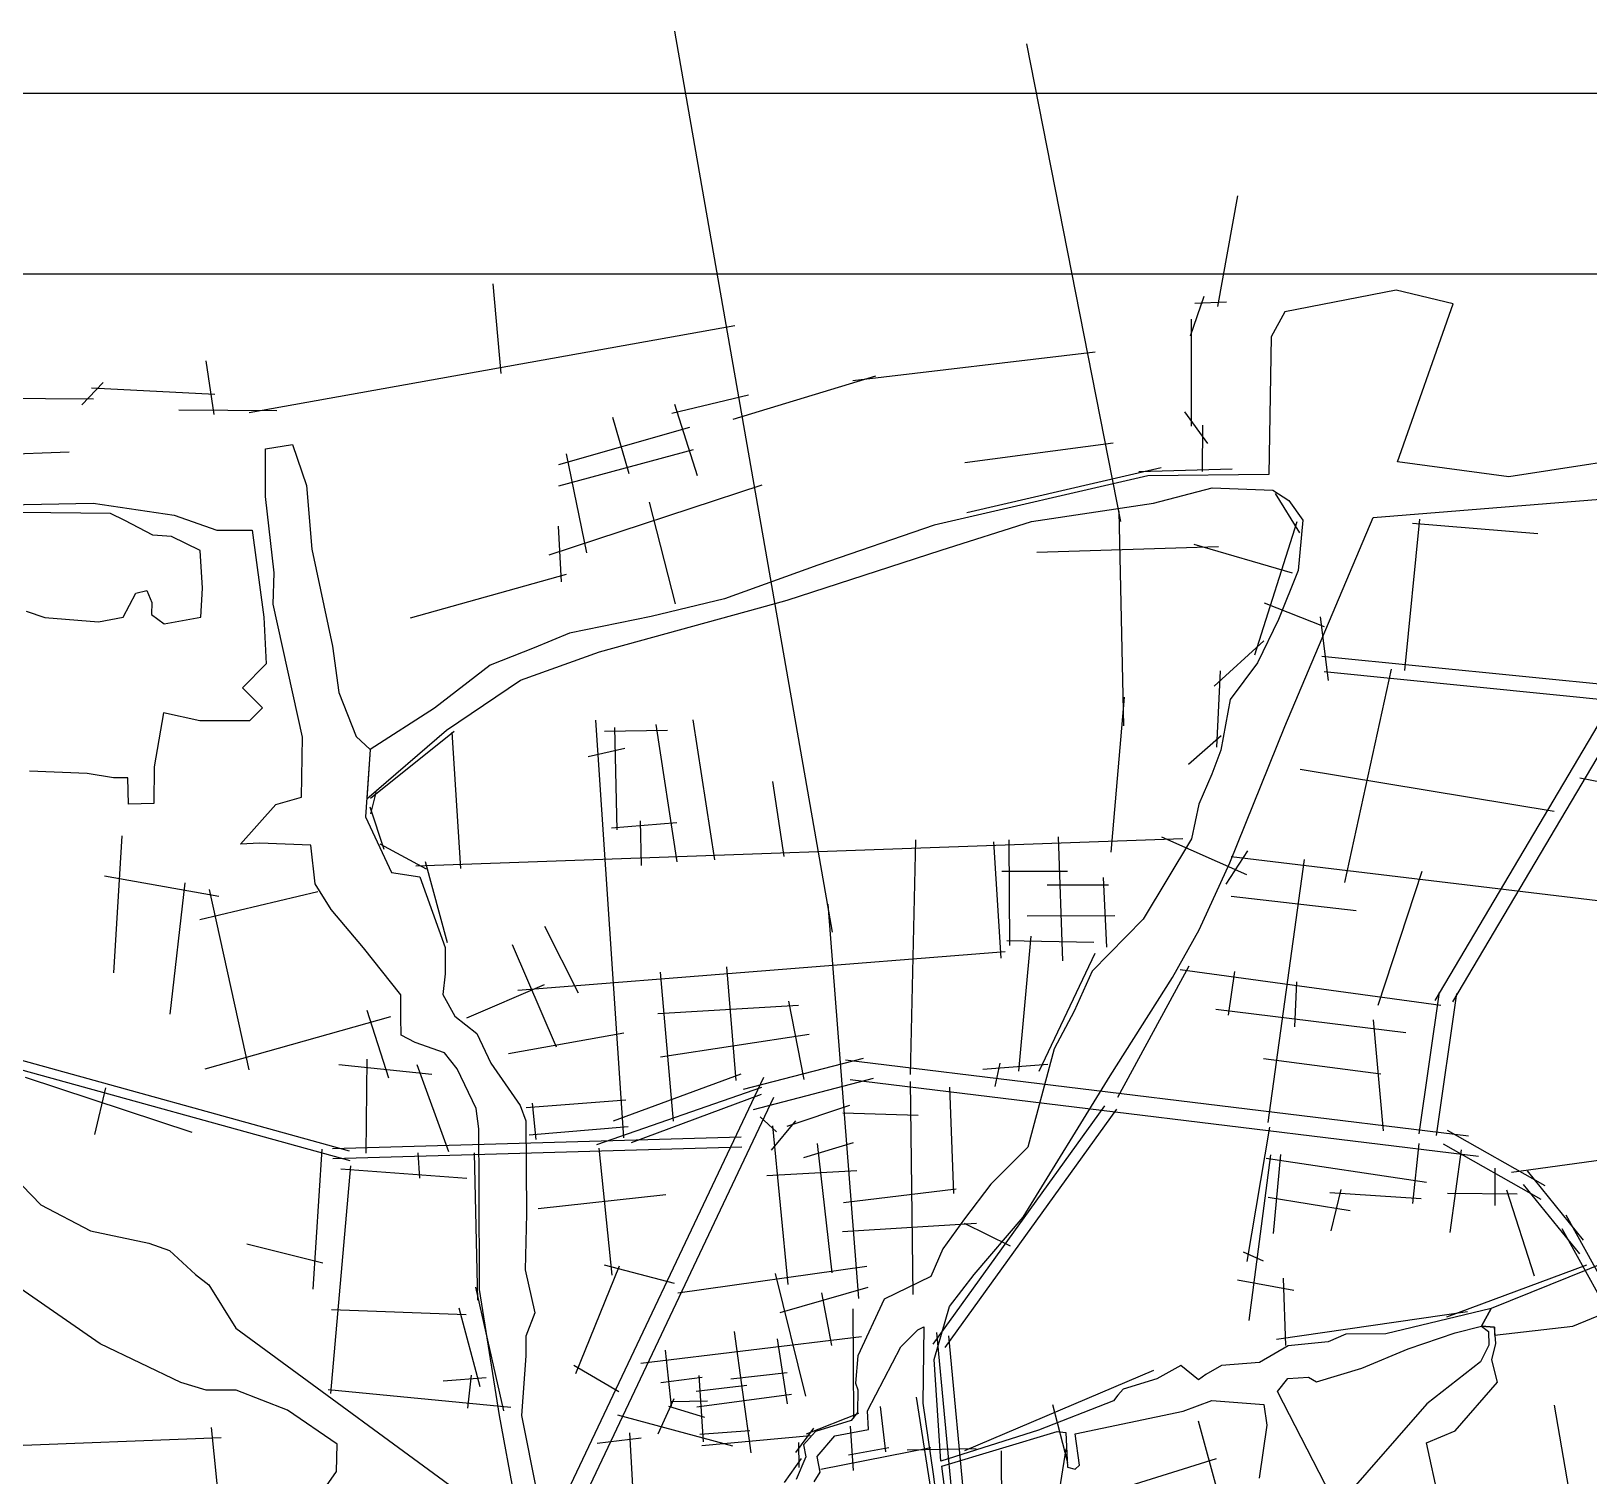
# Model space of a CAD drawing. Header units: metres. Extents: x 63673 to 71417, y 2014 to 6831.
# Drawn here: x 66302 to 68192, y 5079 to 6831 of the extents above; entities that cross this region are included whole.
import ezdxf

# ---------------------------------------------------------------- set-up
doc = ezdxf.new("R2010")
doc.units = ezdxf.units.M
doc.header["$MEASUREMENT"] = 0
doc.header["$XCLIPFRAME"] = 0
for name, color, linetype in [('图框', 6, 'Continuous'), ('底图', 73, 'Continuous'), ('水网', 141, 'Continuous'), ('路网', 2, 'Continuous')]:
    doc.layers.add(name, color=color, linetype=linetype)
picture_1 = doc.add_image_def('image1.jpg', size_in_pixel=(8192, 4266))

msp = doc.modelspace()

# ---------------------------------------------------------------- linework, layer by layer
at = {"layer": '图框'}
msp.add_lwpolyline([(63813.1857920684, 6755.63091658056), (63813.1857920684, 2189.193318366795), (71293.30290493378, 2189.193318366795), (71293.30290493378, 6755.630916580557), (63813.1857920684, 6755.63091658056)], dxfattribs=at)
at = {"layer": '水网'}
for points in [[(68299.14825725177, 6322.236116955814), (68094.93717128626, 6290.790995845368), (67959.60248241224, 6308.728440267181), (68027.26999979344, 6500.520677738766), (67958.22135031404, 6517.078308569093), (67822.88666144003, 6490.862114865828), (67806.31515159138, 6460.506480388167), (67803.55323328322, 6293.550623028338), (67656.84331492911, 6291.9926452394), (67397.3347158971, 6232.156589717227), (67256.32123243541, 6183.532313230215), (67142.82178200281, 6142.532459161477), (67054.09312426082, 6120.99985434569), (66955.05734019913, 6100.859099455469), (66912.11253703087, 6083.345439806202), (66858.65065332713, 6062.329074680572), (66791.16611087206, 6009.788095732801), (66712.95384188899, 5959.842864650505), (66708.83263145735, 5900.118347180727), (66805.48830891639, 5983.458416594221), (66895.52926697902, 6043.779628965858), (66991.34552247322, 6078.500484681979), (67185.27784496197, 6131.648306493822), (67219.06620617282, 6140.908123412959), (67405.77473701624, 6201.77555989736), (67515.70634933392, 6236.32169036864), (67663.7596979584, 6258.466693279537), (67734.68340807, 6277.0683846201), (67808.26699943264, 6274.411000142864), (67827.77095053566, 6262.009872582508), (67844.61536627599, 6238.093280020112), (67839.29594966226, 6176.973304776649), (67815.35909373313, 6117.624786917236), (67789.70905290982, 6065.031562343648), (67756.78082986483, 6020.571857438422), (67745.21155703207, 5959.217372082058), (67734.53225487017, 5929.873980071366), (67718.51312868315, 5893.416982368886), (67709.61376786296, 5851.624714263831), (67651.23923222051, 5753.983327090594), (67589.12356841021, 5691.020734597987), (67567.51799981942, 5642.449497341265), (67543.21208104305, 5596.57677972538), (67511.02371313411, 5477.367472338635), (67466.02952161583, 5432.411103319552), (67434.0978028471, 5390.355094004656), (67407.97216557122, 5354.099936365471), (67393.45765361591, 5320.745138430473), (67336.85199088865, 5293.191324438637), (67304.64563678665, 5224.439122999902), (67301.77787664981, 5191.131676796649), (67304.64563678665, 5183.252507352241), (67304.28695058933, 5155.675414296741), (67296.84135841642, 5145.76144306059), (67253.30301087543, 5132.459309922648), (67238.90990572362, 5116.281022016075), (67241.78838839865, 5101.900248172751), (67229.91438794792, 5074.217473458936)], [(66888.30711866682, 5053.389192586299), (66869.97572899952, 5151.898386217915), (66845.5909476841, 5304.941696355789), (66845.33360676724, 5429.995239127805), (66844.83068513672, 5499.86510015704), (66841.567920528, 5524.19555743644), (66818.75520166854, 5572.315233765113), (66803.03976543446, 5592.069635559048), (66767.55300641898, 5604.226200683566), (66750.82342560391, 5613.343657593825), (66750.17834387004, 5634.96832052496), (66750.17834387004, 5662.199005241125), (66704.75559671194, 5719.25374172558), (66665.82171460832, 5765.935010001413), (66646.35477355652, 5797.055811429513), (66641.16333562463, 5843.737079705345), (66578.86919343646, 5846.330446757493), (66555.50893335196, 5845.033697097736), (66598.33613448829, 5893.011582765931), (66629.48337852652, 5902.088565849583), (66630.78115153738, 5974.703769181797), (66595.2542694757, 6136.242879416269), (66596.56207324815, 6174.136168893106), (66586.09998895692, 6266.909454145876), (66586.09998895692, 6324.402789352491), (66618.79439149139, 6329.629468213767), (66635.79514875647, 6279.976151299052), (66642.33416761871, 6202.88290263011), (66667.18174751848, 6085.282892786257), (66675.0285701531, 6029.096227294969), (66695.95273873559, 5975.522901234334), (66712.95384188899, 5959.842864650505), (66707.3200127841, 5878.197500896785), (66739.06910251504, 5810.787813640694), (66773.46389207547, 5805.500688574364), (66803.88995894749, 5719.586261987192), (66803.88995894749, 5687.864040658753), (66801.24425911793, 5662.750692596368), (66815.79612701281, 5636.315464066865), (66842.25347119634, 5615.167360603722), (66859.45103892071, 5579.47976240868), (66880.61698344522, 5549.079289279966), (66895.16850545174, 5527.931185816793), (66901.78292796976, 5509.426578753104), (66902.75176117965, 5396.722050183016), (66901.09184308814, 5328.722053488803), (66912.7112697286, 5276.478147137503), (66901.92162918969, 5248.282968488347), (66901.92162918969, 5224.234240786202), (66896.78968405043, 5151.91306790011), (66915.452434737, 5058.678830733377)], [(66230.00553289847, 6255.754946898001), (66376.8818235389, 6258.636260095517), (66474.98889743694, 6243.890031406248), (66526.92506772093, 6225.886717815679), (66569.67513575981, 6225.886717815679), (66584.09729553125, 6120.360738234303), (66586.94534003332, 6063.801078654854), (66558.11347247032, 6034.467209897471), (66582.48744111415, 6010.510361868441), (66566.7425530704, 5994.491334364755), (66506.49033112422, 5994.491334364755), (66462.34391190059, 6004.231012888457), (66451.01606912151, 5938.629421088233), (66450.44639104347, 5894.235453084372), (66450.44639104347, 5894.235453084372), (66419.68619604554, 5893.666306431376), (66419.09491400406, 5925.622834329813), (66401.45788110036, 5925.622834329813), (66369.55832994625, 5930.661235678766), (66299.49346055585, 5933.506968943781)], [(68009.76528323277, 5050.105257401359), (67994.79143157636, 5118.677178364158), (68029.83130287062, 5133.277912905556), (68080.99164563237, 5192.499057251873), (68074.12887529406, 5219.304502254002), (68079.12004388345, 5239.25267579942), (68077.24844213451, 5259.200981612259), (68061.65060793236, 5260.44773419213), (68070.28605595742, 5253.852616736374), (68070.67725565768, 5237.426062906568), (68060.49983746134, 5217.088494114461), (67995.27878823211, 5166.15403509405), (67886.05175044089, 5040.999440022948), (67813.90186620253, 5181.172602374658), (67826.74712108144, 5196.775527060119), (67851.59746808786, 5198.352022286039), (67861.45839846303, 5192.834487396408), (67916.28688695519, 5209.387224332662), (67972.6926262282, 5232.639966778545), (68029.49336997309, 5252.345694166637), (68061.65060793236, 5260.44773419213), (68073.34820533526, 5281.684589085489), (67945.40342061309, 5251.023549164674), (67896.89811666578, 5250.529001329297), (67875.36760584234, 5241.13285699219), (67826.99339357176, 5236.29993820202), (67792.41251609026, 5216.442764632724), (67745.90748435032, 5212.471303465398), (67727.22605569393, 5201.748384767038), (67718.0838812667, 5195.394126259751), (67696.62012689082, 5212.471303465398), (67667.60390084836, 5196.585591063428), (67626.66352054744, 5183.876941781432), (67620.30401772808, 5176.728417494131), (67615.13679197912, 5169.579760939465), (67523.91254994256, 5134.176405402396), (67405.35448269633, 5096.557967597648), (67397.344054882, 5219.818228863413), (67416.15415399679, 5283.98815824854), (67445.79367080837, 5322.807187308092), (67505.59464992012, 5392.660118109198), (67611.1476618793, 5563.945881309745), (67686.75539174402, 5683.247775881493), (67718.93096178473, 5741.286846410048), (67756.16584041568, 5822.220082443615), (67822.82509331743, 5987.805120395671), (67930.25316590887, 6241.415969555355), (68335.74185892048, 6274.038006054674)], [(66295.51332355256, 6127.749592400418), (66318.29871723405, 6119.781406990951), (66383.23682981008, 6114.659087113921), (66413.42769261822, 6120.350553643948), (66428.80761717306, 6149.377429749321), (66441.90917530388, 6152.792309667333), (66448.17528827442, 6137.994364421873), (66447.6056101963, 6123.765565829383), (66462.98588063946, 6112.382500501933), (66507.41731184628, 6120.350553643948), (66509.69567827025, 6155.638175199769), (66506.84763376816, 6201.170436509623), (66472.10003811202, 6218.244968367099), (66449.31464443053, 6219.95240832612), (66415.1363809641, 6237.596219104016), (66398.04742217512, 6246.133551166479), (66216.8334135485, 6248.054470720642)], [(66279.39216030843, 5442.595032333715), (66313.37568864552, 5407.382538665173), (66373.79096542978, 5375.94284051843), (66444.27539736348, 5360.851790698681), (66469.44845818094, 5352.048601147863), (66500.91495714692, 5323.124100015644), (66517.27720455645, 5310.548247210419), (66550.0023911522, 5257.729506707605), (66852.07877507362, 5036.393756638281)], [(68335.22544764512, 5387.452618021955), (68073.34820533526, 5281.684589085489), (68061.65060793236, 5260.44773419213), (68077.24844213451, 5259.200981612259), (68077.24844213451, 5249.22682870584), (68172.59013884113, 5260.318508935337), (68389.27534150839, 5349.139908597048)], [(66243.57749915692, 4999.100696655136), (66406.85235548147, 5032.730346262223), (66469.04549827747, 5028.444882270298), (66536.24226164272, 5037.730186520203), (66600.57956619101, 5054.872307022773), (66654.19433253625, 5058.443659283454), (66672.06569072581, 5084.156840037263), (66672.78064190212, 5117.012593045075), (66612.73235263501, 5158.439538571518), (66550.53955572733, 5182.724231328029), (66514.08154228365, 5182.724231328029), (66483.34244647378, 5192.009535577962), (66385.19767074788, 5238.927297977818), (66246.60713503177, 5334.769583878893)], [(67251.62649014412, 5071.445148604893), (67259.2702763296, 5083.082696423748), (67255.3589711038, 5102.071269930224), (67276.84174933778, 5127.228663039161), (67317.72817105934, 5134.845149412984), (67316.34219652449, 5157.694476267003), (67356.97162321751, 5235.360839611182), (67377.66888905608, 5256.040716453019), (67385.07332051777, 5259.397927781509), (67383.59464791074, 5167.077393863408), (67396.32818085933, 5080.723971751897), (67402.71708418673, 5030.916827842681)], [(67431.95398698316, 4896.692656662723), (67406.6944540834, 5090.647201706539), (67546.48971884987, 5132.546077341743), (67557.03862111173, 5131.416778219428), (67559.29900134263, 5089.25786486175), (67568.71719465648, 5086.999398884509), (67573.99164578742, 5091.89276387976), (67568.71719465648, 5129.53474528296), (67699.43911677327, 5157.205219127935), (67734.23202380049, 5170.052484652639), (67797.38846559316, 5165.140337685588), (67801.17006269551, 5140.201450333261), (67791.71555110707, 5075.964725907514)]]:
    msp.add_lwpolyline(points, dxfattribs=at)
at = {"layer": '路网'}
for p, q in [((67274.16630311194, 5738.092191724952), (67082.81430755852, 6831.197263946727)), ((67509.28735372191, 6815.869323200779), (67623.53392294548, 6236.27513224131)), ((67741.80864675027, 6497.311844040776), (67765.80045418548, 6631.270147665029)), ((66861.90952389844, 6524.569178358999), (66871.58630045896, 6415.880755437931)), ((67724.7672483249, 6509.522579037858), (67708.06160905077, 6461.11722576487)), ((67713.88972201827, 6501.196006296577), (67752.05735432467, 6502.961540694896)), ((66566.25237661952, 6368.472075891457), (67155.679269104, 6474.113037876043)), ((67709.17533815409, 6481.70340650515), (67709.17533815409, 6352.066068989299)), ((66513.38512003206, 6431.329433057681), (66523.1308915308, 6366.087990465667)), ((67298.69193930014, 6407.548009264829), (67592.79722745653, 6442.418113270012)), ((67153.37251941723, 6360.730536469006), (67326.73117952966, 6413.071911061841)), ((66362.98118127734, 6378.114283003339), (66388.79585497997, 6404.899182030944)), ((66374.89563151122, 6398.450965391266), (66524.32291218766, 6391.010716282695)), ((67078.9518710975, 6367.800972407234), (67172.09220012264, 6389.974496804518)), ((66163.41384934048, 6387.042586407124), (66377.37782778603, 6385.058510285586)), ((66480.89926007792, 6371.930506210418), (66599.82045447524, 6371.111396935035)), ((67082.31435414238, 6378.551769064894), (67109.8865745802, 6292.209402303254)), ((67007.13124824599, 6362.874305403902), (67026.797913531, 6294.644955361725)), ((67701.37936955615, 6369.313955288554), (67729.222056638, 6330.923507706143)), ((67723.0966681825, 6353.178841258809), (67722.53981714336, 6296.984115650512)), ((66941.7632601122, 6305.647900921267), (67100.80791630161, 6351.002840746904)), ((66246.58817978034, 6317.240386852219), (66347.75127157576, 6320.725825935397)), ((66942.09950571418, 6279.77878353256), (67105.5153547294, 6323.78987237802)), ((66950.86272767499, 6318.66168532399), (66975.44605928124, 6198.578035512664)), ((67434.75174120738, 6308.074786570932), (67614.69105367266, 6331.977140288207)), ((67436.87377471593, 6247.465990108015), (67672.97983143515, 6301.991562903925)), ((67645.69399539242, 6296.984115650512), (67758.86099031859, 6300.350939846201)), ((66930.10346687135, 6195.848864195077), (67188.50161788551, 6280.999087590043)), ((67051.38124513728, 6259.711528945363), (67083.066434102, 6136.35287355293)), ((67811.0949824116, 6270.54508836646), (67840.7905331325, 6222.71798754239)), ((68005.39809718914, 5655.514078215929), (68364.32053622662, 6261.689388654981)), ((68026.74563308642, 5653.575038026988), (68385.66807212388, 6259.750348466043)), ((67621.4208911428, 6248.439501142857), (67627.16886339633, 5988.713665215444)), ((67968.65416664231, 6055.770005535304), (67986.92815031607, 6239.185404960302)), ((66941.02939503247, 6230.782290611442), (66944.85346583511, 6163.098774832782)), ((67837.54955948853, 6235.821587302169), (67785.97933905676, 6074.183805581968)), ((67977.79114496669, 6234.205805252606), (68129.79747967688, 6221.756789207733)), ((67521.92991803994, 6199.036830964731), (67742.47523446032, 6206.122395966231)), ((67712.6907904389, 6208.956489699398), (67831.82787474802, 6174.237617994396)), ((66761.84421643018, 6119.432000200141), (66951.40903894683, 6172.377968496328)), ((67798.01625291054, 6137.635787481062), (67870.58950446377, 6109.070524626673)), ((67865.76332460737, 6120.847746827465), (67875.43989650317, 6043.501735143422)), ((67737.2353721623, 6036.77408574571), (67797.2826237644, 6091.829732638377)), ((67868.03650270641, 6073.188228808285), (69471.28632569032, 5912.06655451082)), ((67744.29944950818, 6055.126056221546), (67740.060933923, 5962.660689492622)), ((67870.61855908338, 6054.48561743609), (69473.8683820673, 5893.363943138625)), ((67895.61698439367, 5798.340191264078), (67952.31687872282, 6057.439650432836)), ((67628.15429924603, 6023.468116852979), (67611.85154462907, 5835.264426404989)), ((66986.57883540945, 5995.268705646799), (67020.50425450725, 5488.825533285971)), ((67104.67306640626, 5995.760211331798), (67130.92149403901, 5825.859287884174)), ((66713.23608676558, 5900.933077780646), (66814.90961522523, 5982.131642232999)), ((66811.94535224458, 5980.936738476739), (66822.7872219212, 5815.596792030177)), ((66997.396492903, 5982.076883526431), (67073.85960460562, 5983.217160843548)), ((67009.37979406575, 5986.637992794888), (67012.2326810044, 5862.348029764398)), ((67059.59413224732, 5990.058824746229), (67085.27219002537, 5823.578733249945)), ((67706.15177157668, 5942.19125009558), (67745.7124033327, 5976.777457591232)), ((66977.42490077902, 5951.289528231805), (67021.93346508325, 5961.552024085833)), ((67841.41858222101, 5935.804534445088), (68149.93259708092, 5884.984385159754)), ((67201.10777023295, 5921.072245462012), (67214.80287273652, 5829.850192360376)), ((68181.08690607418, 5925.648937138007), (68431.21239373284, 5876.252994100305)), ((66719.68033222563, 5907.729373962677), (66713.59408118622, 5881.61714244145)), ((66712.52009792428, 5890.201958503078), (66729.70452189213, 5839.050448667492)), ((67005.95584549567, 5864.628584398626), (67085.27219002537, 5871.47024830131)), ((67040.76362572107, 5873.180730410678), (67041.90505720727, 5819.017623981518)), ((66411.61677534305, 5855.289439972453), (66401.4338737517, 5688.866948455245)), ((66724.69225411472, 5845.489093780575), (66780.89910759848, 5815.084388094838)), ((66768.44816541474, 5818.85546414033), (67699.19734083116, 5851.747987487295)), ((67374.74751622824, 5850.386955867637), (67368.17425442144, 5565.726200610107)), ((67469.4562372925, 5847.795440559188), (67478.3116702949, 5706.614268297533)), ((67487.937050718, 5850.103639081527), (67488.70699813863, 5722.001861644123)), ((67547.99952140651, 5853.95050435132), (67553.00452552902, 5703.536670267756)), ((67673.2654010196, 5853.924183137277), (67776.51583437173, 5808.323010508291)), ((66779.75214189907, 5823.841813122795), (66806.44814902969, 5725.798862101425)), ((67751.8256336617, 5796.362068878952), (67778.01214728357, 5836.730346078549)), ((67757.81088530901, 5830.0022998786), (68293.51546581188, 5765.712271687778)), ((67846.38112619624, 5826.498668530403), (67802.47821235628, 5507.389131613249)), ((66390.52362011629, 5806.598140495115), (66529.4475362253, 5781.88912501988)), ((67479.40087264334, 5812.084563300478), (67559.40449728297, 5812.084563300478)), ((67602.69172989705, 5804.747425690583), (67606.55668608675, 5720.177100494971)), ((67936.34529704982, 5649.518396649423), (67989.55087750172, 5812.19725513138)), ((66488.10721776058, 5798.24080124851), (66469.8206133911, 5638.719569033372)), ((66506.17232486646, 5753.546429811485), (66649.46032621457, 5787.703010356185)), ((66517.80993054587, 5789.88321595933), (66565.81503032656, 5571.135756415375)), ((67534.66898520186, 5795.479448470985), (67608.87552144524, 5795.865537032485)), ((67306.12846005357, 5293.836657118169), (67268.95342010361, 5772.347201633063)), ((67757.67114642402, 5781.792549445643), (67909.60397854808, 5764.372402853243)), ((67510.32017627271, 5758.021318763725), (67616.60543382465, 5758.407539592618)), ((66924.5167842902, 5745.485278448062), (66965.59551992272, 5664.849908615405)), ((67485.62686256772, 5728.156925436226), (67591.12107351096, 5726.233492801345)), ((67514.88797754719, 5733.54258972092), (67499.74256527952, 5569.800830355029)), ((66885.50749853079, 5723.338556060859), (66938.53321705152, 5599.34050719795)), ((66892.02195932169, 5667.934120015503), (67483.73208630073, 5714.917619316693)), ((67524.9771942196, 5569.78641320765), (67592.61946175278, 5712.712589371978)), ((67145.30076365767, 5696.276644556229), (67156.70055120916, 5558.495009193342)), ((67620.39498635859, 5538.246720901079), (67707.06664620724, 5697.272618132149)), ((67695.95152475062, 5692.985963733548), (68012.3020282386, 5649.660584112133)), ((67761.82699469855, 5690.580945469177), (67754.34197125613, 5637.441059701785)), ((66830.22555043915, 5634.285423901805), (66924.43065809621, 5674.866519359493)), ((67064.76827576278, 5689.66314193091), (67080.58056072902, 5508.893541102271)), ((67837.14556192007, 5677.984855750663), (67834.7817610788, 5623.27045876847)), ((67220.68504966173, 5654.390995661728), (67239.07143557332, 5559.597193497205)), ((67985.81251644046, 5493.721940431569), (68010.50306303879, 5665.655020322767)), ((68007.16005233771, 5491.782900242629), (68031.85059893609, 5663.715980133829)), ((66512.71846623768, 5572.589230545389), (66738.19705938574, 5635.815237771614)), ((66709.10303167468, 5643.809328711066), (66735.28765120963, 5561.688191345909)), ((67062.19417481741, 5639.694367250136), (67232.82019580097, 5649.614555054434)), ((67739.37123259471, 5644.920120239579), (67969.91064639697, 5616.578786105499)), ((66145.94463815812, 5622.863604224054), (66687.61302523185, 5473.116926942195)), ((66880.99469350063, 5590.886106799793), (67020.89268710086, 5616.249307994265)), ((67065.13595505664, 5587.153520569787), (67245.69070052794, 5614.70984764237)), ((67930.12034479046, 5631.930270449957), (67942.33331580373, 5497.309429315937)), ((66146.71700679709, 5610.904117536178), (66688.38539387082, 5461.157440254319)), ((66674.91756668045, 5577.676384408563), (66787.6568632545, 5566.048613735953)), ((66709.10303167468, 5584.217001218), (66707.64832758662, 5470.11948891129)), ((66769.47311620385, 5577.676384408563), (66808.02266643723, 5472.299694514435)), ((67165.92015200852, 5547.730874910951), (67311.48180299997, 5585.58966486156)), ((67289.91627663947, 5583.329012765024), (68045.71189546585, 5491.249653130768)), ((67456.56809226074, 5572.103473646246), (67535.41229922115, 5578.282081036856)), ((67477.05817099013, 5579.485449907165), (67470.87437944196, 5550.909208858008)), ((67796.96163939497, 5585.088561809214), (67939.57554815558, 5566.588055035158)), ((66294.38618664606, 5562.264087538295), (66496.79641812487, 5495.577446793708)), ((66732.98127090931, 4597.270604923368), (67190.53719592094, 5562.5674277246)), ((67008.13805496419, 5509.260979959363), (67163.31947027543, 5566.210828389944)), ((67178.18950281943, 5523.212862448183), (67323.75115381088, 5561.071652398794)), ((67295.38803796378, 5559.639157639233), (68057.98124627676, 5466.731640668004)), ((66391.6652390654, 5549.624142457101), (66378.57836133182, 5492.962282657252)), ((66987.88075908029, 5480.741613895254), (67188.29502885697, 5550.331993893166)), ((67030.23755208902, 5483.231283300207), (67188.06881788973, 5541.746781029331)), ((67368.33267127616, 5557.230797315742), (67371.55911761028, 5298.596035229945)), ((67416.05246282804, 5550.158459054975), (67420.9526627868, 5421.359103312221)), ((66745.25062172023, 4572.752592460601), (67202.80654673185, 5538.049415261834)), ((66902.24849366077, 5525.437945191865), (67023.13784824527, 5534.99823338128)), ((66909.71656857501, 5530.801124017337), (66914.15085695445, 5486.730153021752)), ((67219.14723015041, 5502.810563047038), (67295.18282387823, 5528.377852850768)), ((67396.31365354953, 5238.487112046801), (67604.55018788949, 5527.441135073285)), ((67410.92743545526, 5234.593424114894), (67619.16396979522, 5523.547447141377)), ((66905.98270406201, 5492.326387018636), (67026.17163478008, 5502.58636979191)), ((67186.10313451523, 5514.238599292935), (67206.1096613605, 5495.97524797992)), ((67200.13859113475, 5473.956031373207), (67229.38275758608, 5509.384914519848)), ((67201.23747835634, 5503.161071676032), (67219.76913736621, 5310.914363393415)), ((67286.40971229818, 5519.246640130179), (67378.20259474787, 5516.323133629776)), ((67804.51584050321, 5501.561165119028), (67776.68255254638, 5338.6979258715)), ((66667.10634386272, 5475.74084776541), (67163.08841687156, 5489.894386203203)), ((67239.14510978747, 5465.04874737293), (67299.50988687569, 5482.919529021514)), ((68019.75696873665, 5498.105163753034), (68138.56096327305, 5430.777910262346)), ((66654.32126689433, 5475.048538054074), (66643.45268587736, 5305.370668442801)), ((66667.87871250168, 5463.781361077534), (67163.8607855105, 5477.934899515327)), ((66770.7728808748, 5470.772883952538), (66773.06335339032, 5439.715835414713)), ((66839.23559552466, 5470.753705178504), (66843.2053558781, 5291.835980317497)), ((66990.6160814845, 5476.193754391903), (67006.24666449385, 5322.189143350382)), ((67255.54056247661, 5481.802530768066), (67273.42644797591, 5325.061949797905)), ((67779.82252679822, 5267.233316714177), (67806.06887910103, 5468.307419483114)), ((67800.49730989535, 5464.014813051181), (67994.99100914225, 5434.839400647586)), ((67817.70456249295, 5468.703692634939), (67808.84013639402, 5372.841566622781)), ((67985.6053293313, 5481.728461020073), (67977.7837565447, 5409.310865194157)), ((68015.02106573421, 5481.54396170273), (68133.8250602706, 5414.216708212043)), ((68037.10187554892, 5474.064358379663), (68023.25631162222, 5373.932772731845)), ((68098.083371528, 5447.308778190024), (68271.84106544351, 5471.047867892019)), ((66689.11694768694, 5454.797361981125), (66665.00161337997, 5178.512308014498)), ((66677.35951160312, 5451.157892005751), (66830.15844810329, 5439.879317929939)), ((67194.43074192741, 5443.08283453132), (67303.6086635759, 5449.039629480103)), ((68077.97965006228, 5451.995938297507), (68077.97965006228, 5406.870796066884)), ((68116.8872615695, 5448.581773638725), (68185.11928546429, 5364.576188370588)), ((67287.21321088675, 5410.319933243357), (67424.31331379269, 5426.763681836106)), ((67879.23325380875, 5375.967442256166), (67891.22623984469, 5425.982510529428)), ((68092.15484556672, 5425.645493176009), (68125.45040201723, 5321.23188248882)), ((68112.15135856706, 5432.020571588422), (68180.38338246185, 5348.014986320283)), ((66916.80503709051, 5402.878883314536), (67071.80826004547, 5420.231516647191)), ((67802.58301652002, 5416.604751361912), (67902.17637256828, 5400.453975076001)), ((67877.6691467844, 5422.335633579262), (67988.21228966798, 5415.04174741151)), ((68020.2892815349, 5421.692946247873), (68105.01186064888, 5420.704776449014)), ((68163.80665061116, 5395.288800559065), (68291.37995126785, 5164.684808735327)), ((67286.19629919912, 5375.168679384341), (67448.79563561687, 5385.103416603408)), ((67433.69276761367, 5385.104077940457), (67489.83736119821, 5357.605551724817)), ((68159.07074760873, 5378.727598508763), (68286.64404826541, 5148.123606685025)), ((66563.29699884294, 5360.120061693486), (66655.67981587455, 5337.043874199924)), ((67772.55160823154, 5350.376741121379), (67796.87343787105, 5339.441136432316)), ((67015.32218786732, 5333.267031240783), (66962.1792488023, 5202.496634126939)), ((66997.1288199009, 5334.769792171586), (67081.7944463389, 5312.645185511232)), ((67086.49801826378, 5300.895636370813), (67315.65076575457, 5333.121796520514)), ((68019.43286203197, 5271.443123749197), (68189.51998899879, 5334.841008278774)), ((67204.31311737897, 5324.277339538646), (67241.2972269713, 5175.323208560498)), ((67765.6888378933, 5316.457161357801), (67833.93364289578, 5303.949426267267)), ((67821.01160080777, 5318.474503851787), (67823.83820023348, 5236.972782502242)), ((66840.72118589829, 5307.55556485604), (66874.68153971736, 5157.633236457506)), ((67210.59687065432, 5276.956293814379), (67317.18685582426, 5307.647887506231)), ((67260.59364507685, 5300.591421334335), (67272.74677740922, 5237.019340629544)), ((66665.93357713224, 5280.54491695063), (66829.61867666445, 5274.394434191282)), ((66820.66141488512, 5282.674147006239), (66846.03728294242, 5187.172454048914)), ((67298.56768706715, 5281.499282448057), (67299.36841854907, 5148.796847787453)), ((67812.93510832259, 5244.63873688632), (68044.72525432298, 5278.127124902559)), ((67041.50693974044, 5215.323650100764), (67309.1646678067, 5247.704959919065)), ((67154.56296133513, 5253.825634185312), (67175.12533072528, 5106.514793473703)), ((67206.70251395664, 5244.932370530208), (67218.88988923357, 5165.978516244737)), ((67400.30174598441, 5252.585627243213), (67438.23082249193, 4845.65595493655)), ((67414.91552789013, 5248.691939311306), (67452.84460439767, 4841.76226700464)), ((67070.91989969638, 5231.016119820852), (67078.29525577443, 5163.290645429214)), ((66835.60499424164, 5200.976538378522), (66831.09370358588, 5160.972879117724)), ((66959.98324774732, 5213.028475262507), (67014.88300387136, 5180.99412374385)), ((67065.65167455537, 5191.929116994433), (67115.79060908122, 5198.324510665347)), ((67111.98064913582, 5200.304024680867), (67117.0098654414, 5120.210422147938)), ((67150.48390026968, 5196.617335241143), (67218.88988923357, 5204.080523690063)), ((67434.75360711914, 5109.520702568785), (67663.9129264882, 5207.081274356283)), ((66661.8737452196, 5183.694545026956), (66883.79016297666, 5162.183632065978)), ((66801.4885241857, 5193.933636840915), (66853.65004876461, 5198.159373289978)), ((67108.41834523412, 5181.297859609244), (67170.14073401423, 5188.761180325556)), ((67062.40239959152, 5129.665293213824), (67081.76073170803, 5172.603922936716)), ((67075.10030604224, 5163.454854116164), (67118.8385770375, 5150.05510763175)), ((67078.59412405483, 5168.95506197543), (67122.18020418525, 5169.564153385407)), ((67109.59747854812, 5162.443140718824), (67224.3936643267, 5177.762616350722)), ((67338.71598309437, 5107.927012579953), (67332.33918585848, 5162.853566483216)), ((67375.72395898133, 5174.337419574936), (67419.62341393798, 4890.411145229358)), ((67541.11945665178, 5165.184382732172), (67559.35953180022, 5095.020094454609)), ((68149.92340856584, 5164.397198989125), (68178.91533565927, 4996.225143473306)), ((67012.98913878022, 5152.580886038864), (67152.84147512104, 5115.344039703749)), ((67242.41237094445, 5129.819649277982), (67306.16097355657, 5154.589895686193)), ((67717.9590155799, 5145.302739692561), (67744.39560646364, 5047.497473201831)), ((65411.45539431743, 5082.074698145818), (66532.0779378434, 5125.371022134179)), ((66520.2519946298, 5137.479358686054), (66538.31999341541, 4955.614955719839)), ((66988.61888477468, 5118.49782376003), (67041.84763974464, 5124.931442711648)), ((67027.84538840472, 5130.796179545054), (67034.23498350877, 5018.004354486242)), ((67113.13591615512, 5129.447581061657), (67173.6791716212, 5133.7683604513)), ((67115.57304532219, 5115.728011986735), (67247.51941212406, 5127.638824268768)), ((67229.60827677668, 5107.227185728667), (67251.40270039522, 5136.624675108876)), ((67295.43047992192, 5139.178626473702), (67298.93086981273, 5085.404386221606)), ((67233.42238738202, 5088.717552503513), (67233.14982737861, 5119.203867179458)), ((67259.98799461254, 5086.715949830978), (67393.44381808271, 5112.947354286036)), ((67293.41810162301, 5104.411741699878), (67342.23435917828, 5113.199985033716)), ((67364.78904534422, 5110.383747400512), (67448.4009770333, 5111.764619131223)), ((67478.64787375082, 5109.144004993199), (67479.10375456861, 5017.110491348662)), ((67557.29423258692, 5111.431569800014), (67522.17791997192, 4895.071322785779)), ((67215.98684848718, 5070.752331926197), (67236.41881797725, 5099.605540925986)), ((67608.2816311841, 5058.563096752099), (67740.10866651242, 5099.96967309789))]:
    msp.add_line(p, q, dxfattribs=at)

# ---------------------------------------------------------------- pictures from other files: only their frames are drawn
at = {"layer": '底图'}
image = msp.add_image(picture_1, insert=(63694.22500815052, 2532.922134542057), size_in_units=(7688.623759718263, 4003.865839716566), dxfattribs=dict(at, contrast=60, fade=35))
image.set_boundary_path([(-0.5, -0.5), (8191.500000000001, 4265.5)])
image.dxf.clipping = 0

doc.saveas('drawing.dxf')
